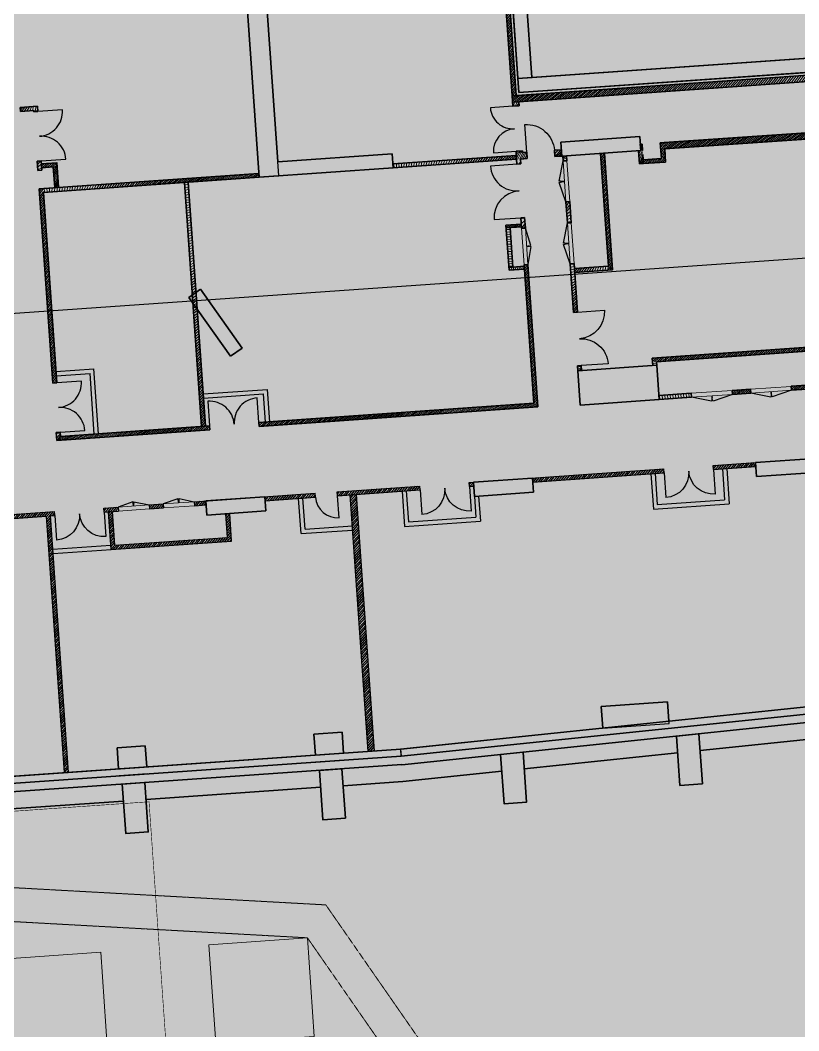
# Model space of a CAD drawing. Header units: millimetres. Extents: x 834311283 to 834708468, y 817882832 to 818197366.
# Drawn here: x 834536806 to 834564364, y 817948578 to 817984367 of the extents above; entities that cross this region are included whole.
import ezdxf

# ---------------------------------------------------------------- set-up
doc = ezdxf.new("R2010")
doc.units = ezdxf.units.MM
doc.header["$LTSCALE"] = 3
doc.linetypes.add('B0701', pattern=[2.34375, 1.5625, -0.78125])
doc.linetypes.add('DASHED2', pattern=[0.375, 0.25, -0.125])
doc.layers.get('Defpoints').update_dxf_attribs({"color": 32})
for name, color, linetype in [('BD-CB-SOLID-DH', 251, 'Continuous'), ('MAINTENANCE PLATFORM', 7, 'DASHED2'), ('UAJ-00XREF', 7, 'Continuous')]:
    doc.layers.add(name, color=color, linetype=linetype)
for name, color, linetype, lineweight in [('Hatch (LTC&CB)', 252, 'Continuous', 35), ('UAJ-22INWA', 6, 'Continuous', 35), ('UAJ-22INWA-h', 251, 'Continuous', 9), ('UAJ-22INWA-rc', 6, 'Continuous', 35), ('UAJ-23FLOR-a', 1, 'Continuous', 13), ('UAJ-23FLOR-h', 251, 'Continuous', 9), ('UAJ-28STRU', 6, 'Continuous', 35), ('UAJ-32INFR', 7, 'Continuous', 25)]:
    doc.layers.add(name, color=color, linetype=linetype, lineweight=lineweight)
doc.layers.add('UAJ-05SYMB-a', color=7, linetype='Continuous', lineweight=9, true_color=0x999999)
doc.layers.add('UAJ-22INWA-$', color=32, linetype='Continuous', plot=False)
pattern_1 = [(48.993576, (834341273.38, 817814761.816), (-47.919387, 41.665122), [])]

# ---------------------------------------------------------------- blocks, each defined once
blk = doc.blocks.new('*U351')
at = {"layer": 'UAJ-22INWA-h'}
h = blk.add_hatch(dxfattribs=at)
h.set_pattern_fill('ANSI31', color=256, scale=20)
h.set_pattern_definition([(45, (-60, -8176.72), (-44.9013, 44.9013), [])])
h.paths.add_polyline_path([(0, -3863), (0, -3313), (140, -3313), (140, -3863)])
at = {"layer": 'UAJ-22INWA'}
for p, q in [((0, -3863), (0, -3453)), ((140, -3313), (140, -3863))]:
    blk.add_line(p, q, dxfattribs=at)
blk = doc.blocks.new('*U352')
at = {"layer": 'UAJ-22INWA-h'}
h = blk.add_hatch(dxfattribs=at)
h.set_pattern_fill('ANSI31', color=256, scale=20)
h.set_pattern_definition([(45, (-60, 471.876), (-44.9013, 44.9013), [])])
h.paths.add_polyline_path([(0, -1454), (0, 2926), (140, 2926), (140, -1454)])
at = {"layer": 'UAJ-22INWA'}
for p, q in [((0, -1454), (0, 2926)), ((140, 2926), (140, -1454))]:
    blk.add_line(p, q, dxfattribs=at)
blk.add_lwpolyline([(0, -1454), (140, -1454)], dxfattribs=at)
blk = doc.blocks.new('*U353')
at = {"layer": 'UAJ-22INWA-h'}
h = blk.add_hatch(dxfattribs=at)
h.set_pattern_fill('ANSI31', color=256, scale=20)
h.set_pattern_definition([(45, (25, -1057.435), (-44.9013, 44.9013), [])])
h.paths.add_polyline_path([(0, -57), (0, 0), (225, 0), (225, -57)])
at = {"layer": 'UAJ-22INWA'}
for p, q in [((0, -282), (0, 0)), ((225, 0), (225, -57))]:
    blk.add_line(p, q, dxfattribs=at)
blk.add_lwpolyline([(0, 0), (225, 0)], dxfattribs=at)
blk = doc.blocks.new('*U347')
at = {"layer": 'UAJ-22INWA-h'}
h = blk.add_hatch(dxfattribs=at)
h.set_pattern_fill('ANSI31', color=256, scale=20)
h.set_pattern_definition([(45, (25, 399.81), (-44.901, 44.901), [])])
h.paths.add_polyline_path([(0, 578), (0, 822), (225, 822), (225, 578)])
at = {"layer": 'UAJ-22INWA'}
for p, q in [((0, 578), (0, 822)), ((225, 822), (225, 578))]:
    blk.add_line(p, q, dxfattribs=at)
blk.add_lwpolyline([(0, 578), (225, 578)], dxfattribs=at)
blk = doc.blocks.new('*U348')
at = {"layer": 'UAJ-22INWA-h'}
h = blk.add_hatch(dxfattribs=at)
h.set_pattern_fill('ANSI31', color=256, scale=20)
h.set_pattern_definition([(45, (25, -80.755), (-44.9013, 44.9013), [])])
h.paths.add_polyline_path([(0, -2057), (0, 2977), (225, 2977), (225, -2057)])
at = {"layer": 'UAJ-22INWA'}
for p, q in [((0, -2057), (0, 2977)), ((225, 2977), (225, -2057))]:
    blk.add_line(p, q, dxfattribs=at)
blk = doc.blocks.new('*U323')
at = {"layer": 'UAJ-22INWA-h'}
h = blk.add_hatch(dxfattribs=at)
h.set_pattern_fill('ANSI31', color=256, scale=20)
h.set_pattern_definition([(45, (-60, -6894.96), (-44.9013, 44.9013), [])])
h.paths.add_polyline_path([(0, -3522), (0, -2373), (140, -2373), (140, -3522)])
at = {"layer": 'UAJ-22INWA'}
for p, q in [((0, -3522), (0, -2373)), ((140, -2373), (140, -3522))]:
    blk.add_line(p, q, dxfattribs=at)
blk.add_lwpolyline([(0, -2373), (140, -2373)], dxfattribs=at)
blk = doc.blocks.new('*U326')
at = {"layer": 'UAJ-22INWA-h'}
h = blk.add_hatch(dxfattribs=at)
h.set_pattern_fill('ANSI31', color=256, scale=20)
h.set_pattern_definition([(45, (-60, -732.34), (-44.9013, 44.9013), [])])
h.paths.add_polyline_path([(0, -141), (0, 409), (140, 409), (140, -141)])
at = {"layer": 'UAJ-22INWA'}
for p, q in [((0, -141), (0, 409)), ((140, 184), (140, -281))]:
    blk.add_line(p, q, dxfattribs=at)
blk.add_lwpolyline([(0, 409), (140, 409)], dxfattribs=at)
blk = doc.blocks.new('*U337')
at = {"layer": 'UAJ-22INWA-h'}
h = blk.add_hatch(dxfattribs=at)
h.set_pattern_fill('ANSI31', color=256, scale=20)
h.set_pattern_definition([(45, (25, -2042.44), (-44.9013, 44.9013), [])])
h.paths.add_polyline_path([(0, -551), (0, -491), (225, -491), (225, -551)])
at = {"layer": 'UAJ-22INWA'}
for p, q in [((0, -551), (0, -551)), ((225, -491), (225, -551))]:
    blk.add_line(p, q, dxfattribs=at)
for points in [[(0, -491), (225, -491)], [(0, -551), (225, -551)]]:
    blk.add_lwpolyline(points, dxfattribs=at)
blk = doc.blocks.new('*U338')
at = {"layer": 'UAJ-22INWA-h'}
h = blk.add_hatch(dxfattribs=at)
h.set_pattern_fill('ANSI31', color=256, scale=20)
h.set_pattern_definition([(45, (-60, -1312.28), (-44.9013, 44.9013), [])])
h.paths.add_polyline_path([(0, -551), (0, 239), (140, 239), (140, -551)])
at = {"layer": 'UAJ-22INWA'}
for p, q in [((0, -551), (0, 239)), ((140, 89), (140, -551))]:
    blk.add_line(p, q, dxfattribs=at)
blk = doc.blocks.new('*U345')
at = {"layer": 'UAJ-22INWA-h'}
h = blk.add_hatch(dxfattribs=at)
h.set_pattern_fill('ANSI31', color=256, scale=20)
h.set_pattern_definition([(45, (-60, -1410.89), (-44.9013, 44.9013), [])])
h.paths.add_polyline_path([(0, -573), (0, 162), (140, 162), (140, -573)])
at = {"layer": 'UAJ-22INWA'}
for p, q in [((0, -713), (0, 162)), ((140, 162), (140, -573))]:
    blk.add_line(p, q, dxfattribs=at)
blk = doc.blocks.new('*U328')
at = {"layer": 'UAJ-22INWA-h'}
h = blk.add_hatch(dxfattribs=at)
h.set_pattern_fill('ANSI31', color=256, scale=20)
h.set_pattern_definition([(45, (-60, 1813.414), (-44.9013, 44.9013), [])])
h.paths.add_polyline_path([(0, 545), (0, 2268), (140, 2268), (140, 545)])
at = {"layer": 'UAJ-22INWA'}
for p, q in [((0, 545), (0, 2268)), ((140, 2268), (140, 545))]:
    blk.add_line(p, q, dxfattribs=at)
for points in [[(0, 2268), (140, 2268)], [(0, 545), (140, 545)]]:
    blk.add_lwpolyline(points, dxfattribs=at)
blk = doc.blocks.new('*U329')
at = {"layer": 'UAJ-22INWA-h'}
h = blk.add_hatch(dxfattribs=at)
h.set_pattern_fill('ANSI31', color=256, scale=20)
h.set_pattern_definition([(45, (-60, -2799.84), (-44.9013, 44.9013), [])])
h.paths.add_polyline_path([(0, -4726), (0, 2926), (140, 2926), (140, -4726)])
at = {"layer": 'UAJ-22INWA'}
for p, q in [((0, -4726), (0, 2926)), ((140, 2917), (140, -4866))]:
    blk.add_line(p, q, dxfattribs=at)
blk = doc.blocks.new('*U314')
at = {"layer": 'UAJ-22INWA-h'}
h = blk.add_hatch(dxfattribs=at)
h.set_pattern_fill('ANSI31', color=256, scale=20)
h.set_pattern_definition([(45, (-60, 6782.22), (-44.9013, 44.9013), [])])
h.paths.add_polyline_path([(0, 439), (0, 7343), (140, 7343), (140, 439)])
at = {"layer": 'UAJ-22INWA'}
for p, q in [((0, 439), (0, 7343)), ((140, 7203), (140, 439))]:
    blk.add_line(p, q, dxfattribs=at)
blk.add_lwpolyline([(0, 439), (140, 439)], dxfattribs=at)
blk = doc.blocks.new('*U315')
at = {"layer": 'UAJ-22INWA-h'}
h = blk.add_hatch(dxfattribs=at)
h.set_pattern_fill('ANSI31', color=256, scale=20)
h.set_pattern_definition([(45, (-60, -3733.814), (-44.9013, 44.9013), [])])
h.paths.add_polyline_path([(0, -1529), (0, -1204), (140, -1204), (140, -1529)])
at = {"layer": 'UAJ-22INWA'}
for p, q in [((0, -1529), (0, -1204)), ((140, -1204), (140, -1529))]:
    blk.add_line(p, q, dxfattribs=at)
for points in [[(0, -1204), (140, -1204)], [(0, -1529), (140, -1529)]]:
    blk.add_lwpolyline(points, dxfattribs=at)
blk = doc.blocks.new('*U316')
at = {"layer": 'UAJ-22INWA-h'}
h = blk.add_hatch(dxfattribs=at)
h.set_pattern_fill('ANSI31', color=256, scale=20)
h.set_pattern_definition([(45, (-60, 4754.694), (-44.9013, 44.9013), [])])
h.paths.add_polyline_path([(0, -1454), (0, 7209), (140, 7209), (140, -1454)])
at = {"layer": 'UAJ-22INWA'}
for p, q in [((0, -1454), (0, 7209)), ((140, 7209), (140, -1454))]:
    blk.add_line(p, q, dxfattribs=at)
blk = doc.blocks.new('*U319')
at = {"layer": 'UAJ-22INWA-h'}
h = blk.add_hatch(dxfattribs=at)
h.set_pattern_fill('ANSI31', color=256, scale=20)
h.set_pattern_definition([(45, (-60, -1096.99), (-44.9013, 44.9013), [])])
h.paths.add_polyline_path([(0, -281), (0, 184), (140, 184), (140, -281)])
at = {"layer": 'UAJ-22INWA'}
for p, q in [((0, -281), (0, 184)), ((140, 44), (140, -141))]:
    blk.add_line(p, q, dxfattribs=at)
blk.add_lwpolyline([(0, -281), (140, -281)], dxfattribs=at)
blk = doc.blocks.new('*U311')
at = {"layer": 'UAJ-22INWA-h'}
h = blk.add_hatch(dxfattribs=at)
h.set_pattern_fill('ANSI31', color=256, scale=20)
h.set_pattern_definition([(45, (-60, -8224.83), (-44.9013, 44.9013), [])])
h.paths.add_polyline_path([(0, -3917), (0, -3307), (140, -3307), (140, -3917)])
at = {"layer": 'UAJ-22INWA'}
for p, q in [((0, -3917), (0, -3447)), ((140, -3307), (140, -3917))]:
    blk.add_line(p, q, dxfattribs=at)
blk.add_lwpolyline([(0, -3917), (140, -3917)], dxfattribs=at)
blk = doc.blocks.new('*U312')
at = {"layer": 'UAJ-22INWA-h'}
h = blk.add_hatch(dxfattribs=at)
h.set_pattern_fill('ANSI31', color=256, scale=20)
h.set_pattern_definition([(45, (-60, 5315.86), (-44.9013, 44.9013), [])])
h.paths.add_polyline_path([(0, 3096), (0, 3220), (140, 3220), (140, 3096)])
at = {"layer": 'UAJ-22INWA'}
for p, q in [((0, 3096), (0, 3360)), ((140, 3220), (140, 3096))]:
    blk.add_line(p, q, dxfattribs=at)
blk = doc.blocks.new('*U257')
at = {"layer": 'UAJ-22INWA-h'}
h = blk.add_hatch(dxfattribs=at)
h.set_pattern_fill('ANSI31', color=256, scale=20)
h.set_pattern_definition([(45, (-60, -33989.24), (-44.90128, 44.90128), [])])
h.paths.add_polyline_path([(0, -18871), (0, -14119), (140, -14119), (140, -18871)])
at = {"layer": 'UAJ-22INWA'}
for p, q in [((0, -19011), (0, -14119)), ((140, -14119), (140, -18871))]:
    blk.add_line(p, q, dxfattribs=at)
blk = doc.blocks.new('*U258')
at = {"layer": 'UAJ-22INWA-h'}
h = blk.add_hatch(dxfattribs=at)
h.set_pattern_fill('ANSI31', color=256, scale=20)
h.set_pattern_definition([(45, (25, 1948.044), (-44.90128, 44.90128), [])])
h.paths.add_polyline_path([(0, -9279), (0, 12227), (225, 12227), (225, -9279)])
at = {"layer": 'UAJ-22INWA'}
for p, q in [((0, -9054), (0, 12227)), ((225, 12227), (225, -9279))]:
    blk.add_line(p, q, dxfattribs=at)
blk.add_lwpolyline([(0, 12227), (225, 12227)], dxfattribs=at)
blk = doc.blocks.new('*U267')
at = {"layer": 'UAJ-22INWA-h'}
h = blk.add_hatch(dxfattribs=at)
h.set_pattern_fill('ANSI31', color=256, scale=20)
h.set_pattern_definition([(45, (-60, -2194.96), (-44.9013, 44.9013), [])])
h.paths.add_polyline_path([(0, -3662), (0, 2467), (140, 2467), (140, -3662)])
at = {"layer": 'UAJ-22INWA'}
for p, q in [((0, -3522), (0, 2327)), ((140, 2467), (140, -3662))]:
    blk.add_line(p, q, dxfattribs=at)
blk = doc.blocks.new('*U263')
at = {"layer": 'UAJ-22INWA-h'}
h = blk.add_hatch(dxfattribs=at)
h.set_pattern_fill('ANSI31', color=256, scale=20)
h.set_pattern_definition([(45, (-60, 7046.34), (-44.9013, 44.9013), [])])
h.paths.add_polyline_path([(0, 1953), (0, 6093), (140, 6093), (140, 1953)])
at = {"layer": 'UAJ-22INWA'}
for p, q in [((0, 2093), (0, 6093)), ((140, 6093), (140, 1953))]:
    blk.add_line(p, q, dxfattribs=at)
blk = doc.blocks.new('*U264')
at = {"layer": 'UAJ-22INWA-h'}
h = blk.add_hatch(dxfattribs=at)
h.set_pattern_fill('ANSI31', color=256, scale=20)
h.set_pattern_definition([(45, (-60, -12242.754), (-44.9013, 44.9013), [])])
h.paths.add_polyline_path([(0, -6291), (0, -4951), (140, -4951), (140, -6291)])
at = {"layer": 'UAJ-22INWA'}
for p, q in [((0, -6291), (0, -4951)), ((140, -5091), (140, -6291))]:
    blk.add_line(p, q, dxfattribs=at)
blk = doc.blocks.new('*U269')
at = {"layer": 'UAJ-22INWA-h'}
h = blk.add_hatch(dxfattribs=at)
h.set_pattern_fill('ANSI31', color=256, scale=20)
h.set_pattern_definition([(45, (-60, -6195.73), (-44.9013, 44.9013), [])])
h.paths.add_polyline_path([(0, -7543), (0, 2347), (140, 2347), (140, -7543)])
at = {"layer": 'UAJ-22INWA'}
for p, q in [((0, -7543), (0, 2347)), ((140, 2207), (140, -7543))]:
    blk.add_line(p, q, dxfattribs=at)
blk.add_lwpolyline([(0, -7543), (140, -7543)], dxfattribs=at)
blk = doc.blocks.new('*U270')
at = {"layer": 'UAJ-22INWA-h'}
h = blk.add_hatch(dxfattribs=at)
h.set_pattern_fill('ANSI31', color=256, scale=20)
h.set_pattern_definition([(45, (-60, 11011.437), (-44.9013, 44.9013), [])])
h.paths.add_polyline_path([(0, 5918), (0, 6093), (140, 6093), (140, 5918)])
at = {"layer": 'UAJ-22INWA'}
for p, q in [((0, 5918), (0, 6093)), ((140, 6093), (140, 5918))]:
    blk.add_line(p, q, dxfattribs=at)
blk.add_lwpolyline([(0, 5918), (140, 5918)], dxfattribs=at)
blk = doc.blocks.new('*U188')
at = {"layer": 'UAJ-22INWA-h'}
h = blk.add_hatch(dxfattribs=at)
h.set_pattern_fill('DOTS', color=256, scale=60)
h.set_pattern_definition([(0, (249.94, 16554.645), (47.625, 95.25), [0, -95.25])])
h.paths.add_polyline_path([(0, -2108), (0, 18332), (300, 18332), (300, -2108)])
for p, q in [((300, 18332), (300, -2108)), ((0, -2108), (0, 18033))]:
    blk.add_line(p, q, dxfattribs=at)
blk = doc.blocks.new('*U189')
at = {"layer": 'UAJ-22INWA-h'}
h = blk.add_hatch(dxfattribs=at)
h.set_pattern_fill('DOTS', color=256, scale=60)
h.set_pattern_definition([(0, (249.94, 29773.34), (47.625, 95.25), [0, -95.25])])
h.paths.add_polyline_path([(0, 1910), (0, 27533), (300, 27533), (300, 1910)])
for p, q in [((0, 1910), (0, 27533)), ((300, 27544), (300, 1910))]:
    blk.add_line(p, q, dxfattribs=at)
blk = doc.blocks.new('*U169')
at = {"layer": 'UAJ-22INWA-h'}
h = blk.add_hatch(dxfattribs=at)
h.set_pattern_fill('ANSI31', color=256, scale=20)
h.set_pattern_definition([(45, (-60, -10560.22), (-44.9013, 44.9013), [])])
h.paths.add_polyline_path([(0, -5480), (0, -4080), (140, -4080), (140, -5480)])
at = {"layer": 'UAJ-22INWA'}
for p, q in [((0, -5580), (0, -3980)), ((140, -4080), (140, -5480))]:
    blk.add_line(p, q, dxfattribs=at)
blk = doc.blocks.new('*U166')
at = {"layer": 'UAJ-22INWA-h'}
h = blk.add_hatch(dxfattribs=at)
h.set_pattern_fill('ANSI31', color=256, scale=20)
h.set_pattern_definition([(45, (-100, 14400.165), (-44.9013, 44.9013), [])])
h.paths.add_polyline_path([(0, 7430), (0, 7970), (100, 7970), (100, 7430)])
at = {"layer": 'UAJ-22INWA'}
for p, q in [((0, 7430), (0, 7970)), ((100, 7970), (100, 7430))]:
    blk.add_line(p, q, dxfattribs=at)
blk = doc.blocks.new('DD1750')
at = {"layer": 'UAJ-32INFR'}
for p, q in [((0, 0), (0, 875)), ((1750, 0), (1750, 875))]:
    blk.add_line(p, q, dxfattribs=at)
for centre, start, end in [((0, 0), 0, 90), ((1750, 0), 90, 180)]:
    blk.add_arc(centre, 875, start, end, dxfattribs=at)
blk = doc.blocks.new('D780')
at = {"layer": 'UAJ-32INFR'}
blk.add_line((0, 780), (0, 0), dxfattribs=at)
blk.add_arc((0, 0), 780, 0, 90, dxfattribs=at)
blk = doc.blocks.new('DA1100')
at = {"layer": 'UAJ-32INFR'}
for p, q in [((529, 150), (0, 0)), ((571, 150), (1100, 0))]:
    blk.add_line(p, q, dxfattribs=at)
for centre, start, end in [((0, 0), 0, 15.8266), ((1100, 0), 164.1734, 180)]:
    blk.add_arc(centre, 550, start, end, dxfattribs=at)
blk = doc.blocks.new('D1600')
at = {"layer": 'UAJ-32INFR'}
for p, q in [((0, 800), (0, 0)), ((1600, 0), (1600, 800))]:
    blk.add_line(p, q, dxfattribs=at)
for centre, start, end in [((0, 0), 0, 90), ((1600, 0), 90, 180)]:
    blk.add_arc(centre, 800, start, end, dxfattribs=at)
blk = doc.blocks.new('DD1900')
at = {"layer": 'UAJ-32INFR'}
for p, q in [((0, 950), (0, 0)), ((1900, 0), (1900, 950))]:
    blk.add_line(p, q, dxfattribs=at)
for centre, start, end in [((0, 0), 0, 90), ((1900, 0), 90, 180)]:
    blk.add_arc(centre, 950, start, end, dxfattribs=at)
blk = doc.blocks.new('DA1300')
at = {"layer": 'UAJ-32INFR'}
for p, q in [((632, 150), (0, 0)), ((668, 150), (1300, 0))]:
    blk.add_line(p, q, dxfattribs=at)
for centre, start, end in [((0, 0), 0, 13.3424), ((1300, 0), 166.6576, 180)]:
    blk.add_arc(centre, 650, start, end, dxfattribs=at)
blk = doc.blocks.new('DA1450')
at = {"layer": 'UAJ-32INFR', "flags": 128}
blk.add_lwpolyline([(0, 0), (700, 188, -0.065543), (725, 0, -0.065543), (750, 188), (1450, 0)], format="xyb", dxfattribs=at)
blk = doc.blocks.new('*U424')
at = {"layer": 'UAJ-22INWA-h'}
h = blk.add_hatch(dxfattribs=at)
h.set_pattern_fill('ANSI31', color=256, scale=20)
h.set_pattern_definition([(45, (25, 2036.82), (-44.901, 44.901), [])])
h.paths.add_polyline_path([(0, 1447), (0, 1590), (225, 1590), (225, 1447)])
at = {"layer": 'UAJ-22INWA'}
for p, q in [((0, 1447), (0, 1815)), ((225, 1590), (225, 1447))]:
    blk.add_line(p, q, dxfattribs=at)
for points in [[(0, 1590), (225, 1590)], [(0, 1447), (225, 1447)]]:
    blk.add_lwpolyline(points, dxfattribs=at)
blk = doc.blocks.new('*U425')
at = {"layer": 'UAJ-22INWA-h'}
h = blk.add_hatch(dxfattribs=at)
h.set_pattern_fill('ANSI31', color=256, scale=20)
h.set_pattern_definition([(45, (-60, -1227.22), (-44.9013, 44.9013), [])])
h.paths.add_polyline_path([(0, -2570), (0, 2343), (140, 2343), (140, -2570)])
at = {"layer": 'UAJ-22INWA'}
for p, q in [((0, -2570), (0, 2343)), ((140, 2343), (140, -2710))]:
    blk.add_line(p, q, dxfattribs=at)
blk.add_lwpolyline([(0, 2343), (140, 2343)], dxfattribs=at)
blk = doc.blocks.new('*U426')
at = {"layer": 'UAJ-22INWA-h'}
h = blk.add_hatch(dxfattribs=at)
h.set_pattern_fill('ANSI31', color=256, scale=20)
h.set_pattern_definition([(45, (-60, 6661.38), (-44.9013, 44.9013), [])])
h.paths.add_polyline_path([(0, 3643), (0, 4018), (140, 4018), (140, 3643)])
at = {"layer": 'UAJ-22INWA'}
for p, q in [((0, 3643), (0, 4018)), ((140, 4018), (140, 3643))]:
    blk.add_line(p, q, dxfattribs=at)
for points in [[(0, 4018), (140, 4018)], [(0, 3643), (140, 3643)]]:
    blk.add_lwpolyline(points, dxfattribs=at)
blk = doc.blocks.new('D980')
at = {"flags": 128}
blk.add_lwpolyline([(0, 0), (0, 980, -0.414214), (980, 0)], format="xyb", dxfattribs=at)
blk = doc.blocks.new('*U427')
at = {"layer": 'UAJ-22INWA-h'}
h = blk.add_hatch(dxfattribs=at)
h.set_pattern_fill('ANSI31', color=256, scale=20)
h.set_pattern_definition([(45, (25, -2179.125), (-44.9013, 44.9013), [])])
h.paths.add_polyline_path([(0, -777), (0, -402), (225, -402), (225, -777)])
at = {"layer": 'UAJ-22INWA'}
for p, q in [((0, -637), (0, -402)), ((225, -402), (225, -552))]:
    blk.add_line(p, q, dxfattribs=at)
blk.add_lwpolyline([(0, -402), (225, -402)], dxfattribs=at)
blk = doc.blocks.new('*U428')
at = {"layer": 'UAJ-22INWA-h'}
h = blk.add_hatch(dxfattribs=at)
h.set_pattern_fill('ANSI31', color=256, scale=20)
h.set_pattern_definition([(45, (-60, -3884.51), (-44.9013, 44.9013), [])])
h.paths.add_polyline_path([(0, -1530), (0, -1355), (140, -1355), (140, -1530)])
at = {"layer": 'UAJ-22INWA'}
for p, q in [((0, -1530), (0, -1355)), ((140, -1355), (140, -1530))]:
    blk.add_line(p, q, dxfattribs=at)
blk.add_lwpolyline([(0, -1355), (140, -1355)], dxfattribs=at)
blk = doc.blocks.new('*U429')
at = {"layer": 'UAJ-22INWA-h'}
h = blk.add_hatch(dxfattribs=at)
h.set_pattern_fill('ANSI31', color=256, scale=20)
h.set_pattern_definition([(45, (-60, 11011.335), (-44.9013, 44.9013), [])])
h.paths.add_polyline_path([(0, 5918), (0, 6093), (140, 6093), (140, 5918)])
at = {"layer": 'UAJ-22INWA'}
for p, q in [((0, 5918), (0, 6093)), ((140, 6093), (140, 5918))]:
    blk.add_line(p, q, dxfattribs=at)
blk.add_lwpolyline([(0, 5918), (140, 5918)], dxfattribs=at)
blk = doc.blocks.new('*U430')
at = {"layer": 'UAJ-22INWA-h'}
h = blk.add_hatch(dxfattribs=at)
h.set_pattern_fill('ANSI31', color=256, scale=20)
h.set_pattern_definition([(45, (-60, 10436.335), (-44.9013, 44.9013), [])])
h.paths.add_polyline_path([(0, 5343), (0, 6093), (140, 6093), (140, 5343)])
at = {"layer": 'UAJ-22INWA'}
for p, q in [((0, 5343), (0, 6093)), ((140, 6093), (140, 5343))]:
    blk.add_line(p, q, dxfattribs=at)
for points in [[(0, 6093), (140, 6093)], [(0, 5343), (140, 5343)]]:
    blk.add_lwpolyline(points, dxfattribs=at)
blk = doc.blocks.new('*U431')
at = {"layer": 'UAJ-22INWA-h'}
h = blk.add_hatch(dxfattribs=at)
h.set_pattern_fill('ANSI31', color=256, scale=20)
h.set_pattern_definition([(45, (-60, 2503.365), (-44.9013, 44.9013), [])])
h.paths.add_polyline_path([(0, 1177), (0, 2327), (140, 2327), (140, 1177)])
at = {"layer": 'UAJ-22INWA'}
for p, q in [((0, 1177), (0, 2327)), ((140, 2327), (140, 1177))]:
    blk.add_line(p, q, dxfattribs=at)
blk.add_lwpolyline([(0, 1177), (140, 1177)], dxfattribs=at)
blk = doc.blocks.new('*U432')
at = {"layer": 'UAJ-22INWA-h'}
h = blk.add_hatch(dxfattribs=at)
h.set_pattern_fill('ANSI31', color=256, scale=20)
h.set_pattern_definition([(45, (-60, 2003.365), (-44.9013, 44.9013), [])])
h.paths.add_polyline_path([(0, 1177), (0, 1827), (140, 1827), (140, 1177)])
at = {"layer": 'UAJ-22INWA'}
for p, q in [((0, 1177), (0, 1827)), ((140, 1827), (140, 1177))]:
    blk.add_line(p, q, dxfattribs=at)
for points in [[(0, 1827), (140, 1827)], [(0, 1177), (140, 1177)]]:
    blk.add_lwpolyline(points, dxfattribs=at)
blk = doc.blocks.new('D-1750')
at = {"flags": 128}
blk.add_lwpolyline([(1750, 0), (1750, 875, 0.414214), (875, 0, 0.414214), (0, 875), (0, 0)], format="xyb", dxfattribs=at)
blk = doc.blocks.new('*U433')
at = {"layer": 'UAJ-22INWA-h'}
h = blk.add_hatch(dxfattribs=at)
h.set_pattern_fill('ANSI31', color=256, scale=20)
h.set_pattern_definition([(45, (-60, -24875.72), (-44.90128, 44.90128), [])])
h.paths.add_polyline_path([(0, -14583), (0, -9293), (140, -9293), (140, -14583)])
at = {"layer": 'UAJ-22INWA'}
for p, q in [((0, -14723), (0, -9293)), ((140, -9293), (140, -14583))]:
    blk.add_line(p, q, dxfattribs=at)
blk.add_lwpolyline([(0, -9293), (140, -9293)], dxfattribs=at)
blk = doc.blocks.new('*U434')
at = {"layer": 'UAJ-22INWA-h'}
h = blk.add_hatch(dxfattribs=at)
h.set_pattern_fill('ANSI31', color=256, scale=20)
h.set_pattern_definition([(45, (-60, -3911.156), (-44.9013, 44.9013), [])])
h.paths.add_polyline_path([(0, -1601), (0, -1311), (140, -1311), (140, -1601)])
at = {"layer": 'UAJ-22INWA'}
for p, q in [((0, -1601), (0, -1311)), ((140, -1311), (140, -1461))]:
    blk.add_line(p, q, dxfattribs=at)
blk.add_lwpolyline([(0, -1311), (140, -1311)], dxfattribs=at)
blk = doc.blocks.new('*U435')
at = {"layer": 'UAJ-22INWA-h'}
h = blk.add_hatch(dxfattribs=at)
h.set_pattern_fill('ANSI31', color=256, scale=20)
h.set_pattern_definition([(45, (-60, 140.81), (-44.901, 44.901), [])])
h.paths.add_polyline_path([(0, 546), (0, 595), (140, 595), (140, 546)])
at = {"layer": 'UAJ-22INWA'}
for p, q in [((140, 735), (140, 546)), ((0, 546), (0, 595))]:
    blk.add_line(p, q, dxfattribs=at)
blk.add_lwpolyline([(0, 546), (140, 546)], dxfattribs=at)
blk = doc.blocks.new('GBP-LB02_LEV-6.53')
at = {"layer": 'BD-CB-SOLID-DH'}
h = blk.add_hatch(dxfattribs=at)
h.set_pattern_fill('ANSI31', color=256, scale=20)
h.set_pattern_definition(pattern_1)
h.paths.add_polyline_path([(834559598, 817968335), (834559588, 817968475), (834554942, 817968150), (834554951, 817968011)])
h.paths.add_polyline_path([(834561334, 817968597), (834561343, 817968457), (834562840, 817968562), (834562830, 817968702)])
h = blk.add_hatch(dxfattribs=at)
h.set_pattern_fill('ANSI31', color=256, scale=20)
h.set_pattern_definition(pattern_1)
h.paths.add_polyline_path([(834552697, 817967993), (834552707, 817967854), (834552857, 817967864), (834552847, 817968004)])
h.paths.add_polyline_path([(834547259, 817967473), (834547249, 817967613), (834545468, 817967488), (834545478, 817967348)])
h.paths.add_polyline_path([(834548027, 817967667), (834548037, 817967527), (834550961, 817967732), (834550951, 817967871)])
h = blk.add_hatch(dxfattribs=at)
h.set_pattern_fill('ANSI31', color=256, scale=20)
h.set_pattern_definition(pattern_1)
h.paths.add_polyline_path([(834548710, 817967574), (834548486, 817967559), (834549121, 817958471), (834549346, 817958486)])
h = blk.add_hatch(dxfattribs=at)
h.set_pattern_fill('ANSI31', color=256, scale=20)
h.set_pattern_definition(pattern_1)
h.paths.add_polyline_path([(834542965, 817967313), (834542974, 817967173), (834543383, 817967202), (834543373, 817967342)])
h.paths.add_polyline_path([(834541369, 817967201), (834541378, 817967062), (834541877, 817967097), (834541867, 817967236)])
h.paths.add_polyline_path([(834538032, 817966828), (834538022, 817966967), (834536568, 817966866), (834536577, 817966726)])
h.paths.add_polyline_path([(834539768, 817967089), (834539777, 817966950), (834540281, 817966985), (834540271, 817967125)])
h = blk.add_hatch(dxfattribs=at)
h.set_pattern_fill('ANSI31', color=256, scale=20)
h.set_pattern_definition(pattern_1)
h.paths.add_polyline_path([(834537882, 817966817), (834537742, 817966808), (834538377, 817957720), (834538517, 817957729)])
h = blk.add_hatch(dxfattribs=at)
h.set_pattern_fill('ANSI31', color=256, scale=20)
h.set_pattern_definition(pattern_1)
h.paths.add_polyline_path([(834540020, 817965624), (834540160, 817965633), (834540067, 817966970), (834539927, 817966960)])
h = blk.add_hatch(dxfattribs=at)
h.set_pattern_fill('ANSI31', color=256, scale=20)
h.set_pattern_definition([(48.993576, (834345428.406, 817814691.407), (-47.919387, 41.665122), [])])
h.paths.add_polyline_path([(834544141, 817966052), (834544290, 817965922), (834544222, 817966900), (834544082, 817966890)])
h = blk.add_hatch(dxfattribs=at)
h.set_pattern_fill('ANSI31', color=256, scale=20)
h.set_pattern_definition(pattern_1)
h.paths.add_polyline_path([(834540160, 817965633), (834544290, 817965922), (834544141, 817966052), (834540150, 817965773)])
at = {"layer": 'UAJ-23FLOR-h'}
h = blk.add_hatch(dxfattribs=at)
h.set_pattern_fill('EARTH', color=256, scale=180, angle=45)
h.set_pattern_definition([(48.99891, (833819452.5, 817786003.4), (-112.7269, 1612.5107), [1143, -1143]), (48.99891, (833819129, 817786284.6), (-112.7269, 1612.5107), [1143, -1143]), (48.99891, (833818805.5, 817786565.8), (-112.7269, 1612.5107), [1143, -1143]), (138.99891, (833818791.4, 817786767.3), (-1612.5107, -112.7269), [1143, -1143]), (138.99891, (833819072.6, 817787090.8), (-1612.5107, -112.7269), [1143, -1143]), (138.99891, (833819353.8, 817787414.3), (-1612.5107, -112.7269), [1143, -1143])])
h.paths.add_polyline_path([(834607546, 818192774), (834673233, 818197366), (834691374, 817937869), (834685588, 817937128), (834685106, 817940897), (834650588, 817936476), (834651070, 817932707), (834551919, 817920009), (834482027, 817893355), (834383076, 817886437), (834441506, 817949096), (834458454, 817967379), (834478638, 817989842), (834483448, 817995421), (834489787, 818002934), (834500656, 818016266), (834508244, 818025930), (834515684, 818035708), (834523692, 818046596), (834532219, 818058624), (834546606, 818080042), (834556457, 818095618), (834568418, 818115665), (834578622, 818133891), (834588349, 818152374), (834599173, 818174435)])
h.paths.add_polyline_path([(834640305, 818055633), (834646291, 818056052), (834642792, 818105911), (834636807, 818105492), (834634252, 818142031), (834610016, 818140337), (834609788, 818143597), (834587769, 818140310), (834567221, 818104370), (834565437, 818101393), (834564610, 818100024), (834562785, 818096939), (834556654, 818087091), (834555720, 818085607), (834554860, 818084258), (834550876, 818078006), (834545205, 818069586), (834542258, 818065226), (834541363, 818063900), (834537651, 818058369), (834531078, 818048811), (834524249, 818039614), (834520785, 818034889), (834515055, 818027076), (834507324, 818017200), (834503054, 818011762), (834508702, 817930984), (834535272, 817933687), (834599035, 817940173), (834631909, 817943517), (834645776, 817944928), (834645137, 817954063), (834645033, 817955560), (834644308, 817965929), (834644203, 817967425), (834643506, 817977407), (834643401, 817978903), (834642524, 817991453), (834642419, 817992949), (834641155, 818011284), (834643399, 818011441)], flags=16)
h.paths.add_polyline_path([(834450838, 817950882), (834498826, 817954237), (834500065, 817936520), (834506621, 817936978), (834507095, 817930195), (834500539, 817929736), (834500559, 817929437), (834452572, 817926082)], flags=16)
at = {"layer": 'MAINTENANCE PLATFORM', "ltscale": 5, "const_width": 20, "elevation": 0}
blk.add_lwpolyline([(834508276, 817954374), (834541366, 817956688), (834542398, 817941928), (834509308, 817939615)], close=True, dxfattribs=at)
at = {"layer": 'UAJ-05SYMB-a', "linetype": 'B0701'}
for p, q in [((834516857, 817954733, 0), (834547623, 817953036, 0)), ((834516941, 817953526, 0), (834546972, 817951870)), ((834547623, 817953036, 0), (834554806, 817942694)), ((834546972, 817951870), (834553466, 817942521))]:
    blk.add_line(p, q, dxfattribs=at)
at = {"layer": 'UAJ-22INWA-rc', "lineweight": -3}
for p, q in [((834561334, 817968597), (834565594, 817968895)), ((834552697, 817967993), (834559588, 817968475)), ((834554951, 817968011), (834559598, 817968335)), ((834559598, 817968335), (834559588, 817968475)), ((834561343, 817968457), (834561334, 817968597)), ((834561343, 817968457), (834562840, 817968562)), ((834552707, 817967854), (834552697, 817967993)), ((834542965, 817967313), (834547249, 817967613)), ((834547259, 817967473), (834547249, 817967613)), ((834548027, 817967667), (834550951, 817967871)), ((834548037, 817967527), (834548027, 817967667)), ((834548037, 817967527), (834550961, 817967732)), ((834549121, 817958471), (834548486, 817967559)), ((834549346, 817958486), (834548710, 817967574)), ((834550961, 817967732), (834550951, 817967871)), ((834552707, 817967854), (834552857, 817967864)), ((834541369, 817967201), (834541867, 817967236)), ((834541369, 817967201), (834541378, 817967062)), ((834541867, 817967236), (834541877, 817967097)), ((834542965, 817967313), (834542974, 817967173)), ((834542974, 817967173), (834543383, 817967202)), ((834545478, 817967348), (834547259, 817967473)), ((834534133, 817966696), (834538022, 817966967)), ((834537882, 817966817), (834538032, 817966828)), ((834538517, 817957729), (834537882, 817966817)), ((834538032, 817966828), (834538022, 817966967)), ((834539768, 817967089), (834540271, 817967125)), ((834539777, 817966950), (834539768, 817967089)), ((834539777, 817966950), (834540281, 817966985)), ((834540020, 817965624), (834539927, 817966960)), ((834540150, 817965773), (834540067, 817966970)), ((834540271, 817967125), (834540281, 817966985)), ((834541378, 817967062), (834541877, 817967097)), ((834544141, 817966052), (834544082, 817966890)), ((834544290, 817965922), (834544222, 817966900)), ((834536577, 817966726), (834537742, 817966808)), ((834538378, 817957720), (834537742, 817966808)), ((834540020, 817965624), (834544290, 817965922)), ((834540150, 817965773), (834544141, 817966052))]:
    blk.add_line(p, q, dxfattribs=at)
at = {"layer": 'UAJ-23FLOR-a'}
for p, q in [((834556019, 817979381), (834556120, 817977935)), ((834556260, 817977945), (834556159, 817979391)), ((834556312, 817977196), (834556414, 817975750)), ((834554638, 817975701), (834554547, 817976998)), ((834554687, 817977007), (834554777, 817975711)), ((834556274, 817975740), (834556173, 817977187)), ((834562004, 817971255), (834560558, 817971154)), ((834560568, 817971014), (834562014, 817971115)), ((834564099, 817971401), (834562653, 817971300)), ((834562663, 817971161), (834564109, 817971262)), ((834540271, 817967125), (834541369, 817967201)), ((834541867, 817967236), (834542965, 817967313)), ((834541877, 817967097), (834542974, 817967173)), ((834540281, 817966985), (834541378, 817967062))]:
    blk.add_line(p, q, dxfattribs=at)
at = {"layer": 'UAJ-23FLOR-a', "lineweight": -3}
for p, q in [((834538071, 817971923), (834539417, 817972017)), ((834538081, 817971773), (834539278, 817971857)), ((834539428, 817969712), (834539278, 817971857)), ((834539578, 817969723), (834539417, 817972017)), ((834543278, 817971134), (834545558, 817971294)), ((834543289, 817970985), (834545419, 817971133)), ((834545488, 817970136), (834545419, 817971133)), ((834545638, 817970146), (834545558, 817971294)), ((834559129, 817968303), (834559216, 817967056)), ((834559278, 817968313), (834559355, 817967216)), ((834561662, 817968480), (834561739, 817967382)), ((834561812, 817968490), (834561899, 817967243)), ((834550323, 817967687), (834550410, 817966440)), ((834550472, 817967698), (834550549, 817966600)), ((834546748, 817966184), (834546660, 817967431)), ((834546887, 817966344), (834546810, 817967441)), ((834552882, 817967505), (834552933, 817966767)), ((834553031, 817967516), (834553093, 817966628)), ((834559216, 817967056), (834561899, 817967243)), ((834559355, 817967216), (834561739, 817967382)), ((834546887, 817966344), (834548563, 817966461)), ((834550410, 817966440), (834553093, 817966628)), ((834550549, 817966600), (834552933, 817966767)), ((834546748, 817966184), (834548573, 817966312)), ((834537965, 817965630), (834540010, 817965773)), ((834537975, 817965481), (834540020, 817965624))]:
    blk.add_line(p, q, dxfattribs=at)
at = {"layer": 'UAJ-23FLOR-a', "linetype": 'Continuous', "ltscale": 4, "flags": 128}
for points in [[(834543480, 817951627), (834546972, 817951870), (834547215, 817948379), (834543724, 817948135)], [(834536164, 817951116), (834539655, 817951360), (834539899, 817947868), (834536408, 817947624)]]:
    blk.add_lwpolyline(points, close=True, dxfattribs=at)
at = {"layer": 'UAJ-22INWA'}
for name, p, rotation in [('*U257', (834555343, 817967612), 183.9980555362655), ('*U424', (834554346, 817979876), 3.998949858856785), ('*U435', (834537326, 817980575), 3.999578753078249), ('*U353', (834554356, 817979724), 3.998949858856785), ('*U319', (834558703, 817979560), 3.998949843034938), ('*U326', (834559491, 817979615), 3.998949843034938), ('*U315', (834537326, 817980575), 3.999578753078249), ('*U270', (834554801, 817973363), 3.998692944225338), ('*U429', (834556432, 817973478), 3.998692944225338), ('*U263', (834557769, 817973571), 3.998692944225338), ('*U345', (834538155, 817978611), 183.9989914334152), ('*U316', (834543118, 817971428), 3.998949927773217), ('*U314', (834537990, 817971076), 3.998949842379814), ('*U430', (834556545, 817971856), 3.998692944225338), ('*U426', (834554801, 817973363), 3.998692944225338), ('*U169', (834553721, 817981080), 3.998692873327833), ('*U425', (834554801, 817973363), 3.998692944225338), ('*U328', (834556432, 817973478), 3.998692944225338), ('*U312', (834559414, 817969049), 3.998949843034938), ('*U428', (834556432, 817973478), 3.998692944225338), ('*U434', (834537990, 817971076), 3.998949842379814)]:
    blk.add_blockref(name, p, dxfattribs=dict(at, rotation=rotation))
for name, p, xscale, rotation in [('*U258', (834563491, 817982109), -0.9999999999999942, 273.9988258720833), ('*U311', (834540724, 817981409), -1, 273.9989911610917), ('*U348', (834561670, 817979951), -1, 273.9989911610917), ('*U347', (834555152, 817979496), -0.9999999999999942, 273.9986928403073), ('*U337', (834559320, 817979787), -1, 273.9989911610917), ('*U352', (834551457, 817979238), -1, 273.9986928230746), ('*U427', (834555152, 817979496), -1, 273.9986928403073), ('*U338', (834559412, 817979327), -1, 273.9989911610917), ('*U351', (834541421, 817979413), -0.9999999999999942, 273.9989498292023), ('*U329', (834542342, 817978601), -1, 273.9989911613735), ('*U166', (834561949, 817977666), -1, 93.99869296504005), ('*U166', (834562053, 817976169), -1, 93.99869296504005), ('*U264', (834562712, 817975874), -1, 273.9986925530425), ('*U267', (834562842, 817972516), -1, 273.9986925530425), ('*U431', (834562935, 817971180), -1, 273.9986925530425), ('*U323', (834562935, 817971180), -1, 273.9986925530425), ('*U432', (834560840, 817971033), -1, 273.9986925530425), ('*U269', (834552788, 817970506), -1, 273.9986925530425), ('*U433', (834552788, 817970506), -1, 273.9986925530425), ('*U189', (834577680, 817961157), -1, 95.95199663298011), ('*U188', (834548192, 817958155), -1, 93.99904874535342)]:
    blk.add_blockref(name, p, dxfattribs=dict(at, xscale=xscale, rotation=rotation))
at = {"layer": 'UAJ-32INFR'}
for name, p, rotation in [('D-1750', (834537428, 817981129), 273.9988561753866), ('D1600', (834554356, 817979724), 93.99885617538663), ('D980', (834554735, 817979692), 3.998856175386646), ('DA1450', (834556120, 817977935), 93.99885617538663), ('DD1900', (834554528, 817977373), 93.99885617538663), ('DA1300', (834554687, 817977007), 273.9988561753866), ('DA1450', (834556274, 817975740), 93.99885617538663), ('D-1750', (834538099, 817971524), 273.9988561753866), ('DA1450', (834562014, 817971115), 183.9988561753866), ('DA1450', (834564109, 817971262), 183.9988561753866), ('D-1750', (834543508, 817969997), 3.998856175386646), ('DA1100', (834540271, 817967125), 3.998908564801679), ('DA1100', (834541867, 817967236), 3.998908564801679), ('D780', (834548037, 817967527), 183.9988561753866)]:
    blk.add_blockref(name, p, dxfattribs=dict(at, rotation=rotation))
at = {"layer": 'UAJ-32INFR', "xscale": -1}
for name, p, rotation in [('DD1900', (834556666, 817972136), 273.9988561898812), ('DD1750', (834559598, 817968335), 183.9988561755759), ('DD1750', (834550961, 817967732), 183.9988561755759), ('DD1750', (834538032, 817966828), 183.9988561755759)]:
    blk.add_blockref(name, p, dxfattribs=dict(at, rotation=rotation))
blk = doc.blocks.new('GBP-STR-B02-L1')
at = {"layer": 'UAJ-28STRU', "ltscale": 2}
for p, q in [((834575812, 817960661), (834550312, 817958002)), ((834560872, 817958500, -8), (834566234, 817959059, -8)), ((834554649, 817957851, -8), (834560076, 817958417, -8)), ((834550312, 817958003), (834529926, 817956577)), ((834550354, 817957404, -8), (834553853, 817957768, -8)), ((834541260, 817956768), (834547437, 817957200)), ((834548235, 817957256), (834550354, 817957404)), ((834534299, 817956282), (834540462, 817956713))]:
    blk.add_line(p, q, dxfattribs=at)
at = {"layer": 'UAJ-28STRU', "ltscale": 2, "flags": 128}
for points in [[(834560831, 817959099), (834560034, 817959016), (834560156, 817957270), (834560954, 817957326), (834560831, 817959099)], [(834553811, 817958367), (834553933, 817956621), (834554731, 817956677), (834554608, 817958450), (834553811, 817958367)]]:
    blk.add_lwpolyline(points, dxfattribs=at)
for points in [[(834547395, 817957799), (834548193, 817957855), (834548315, 817956109), (834547517, 817956053)], [(834540420, 817957311), (834541218, 817957367), (834541340, 817955621), (834540542, 817955565)]]:
    blk.add_lwpolyline(points, close=True, dxfattribs=at)
blk = doc.blocks.new('*U526')
at = {"layer": 'UAJ-22INWA'}
for p, q in [((0, -1553), (0, 3204)), ((500, 2504), (500, -1553))]:
    blk.add_line(p, q, dxfattribs=at)
blk.add_lwpolyline([(0, -1553), (500, -1553)], dxfattribs=at)
at = {"layer": 'UAJ-22INWA-$'}
blk.add_lwpolyline([(0, -1553), (0, 2504), (500, 2504), (500, -1553)], close=True, dxfattribs=at)
blk = doc.blocks.new('*U533')
at = {"layer": 'UAJ-22INWA'}
for p, q in [((0, -15488), (0, 6102)), ((500, 5602), (500, -15281))]:
    blk.add_line(p, q, dxfattribs=at)
at = {"layer": 'UAJ-22INWA-$'}
blk.add_lwpolyline([(0, -15392), (0, 6102), (500, 6102), (500, -15392)], close=True, dxfattribs=at)
blk = doc.blocks.new('*U534')
at = {"layer": 'UAJ-22INWA'}
for p, q in [((500, 1539), (500, -3353)), ((0, -3853), (0, 1039))]:
    blk.add_line(p, q, dxfattribs=at)
at = {"layer": 'UAJ-22INWA-$'}
blk.add_lwpolyline([(0, -3353), (0, 1539), (500, 1539), (500, -3353)], close=True, dxfattribs=at)
blk = doc.blocks.new('*U510')
at = {"layer": 'UAJ-22INWA'}
for p, q in [((0, 6556), (0, 14107)), ((700, 13607), (700, 6864))]:
    blk.add_line(p, q, dxfattribs=at)
at = {"layer": 'UAJ-22INWA-$'}
blk.add_lwpolyline([(0, 6556), (0, 14107), (700, 14107), (700, 6556)], close=True, dxfattribs=at)
blk = doc.blocks.new('*U513')
at = {"layer": 'UAJ-22INWA'}
for p, q in [((0, 1043), (0, 3849)), ((1216, 3849), (1216, 1043))]:
    blk.add_line(p, q, dxfattribs=at)
for points in [[(0, 3849), (1216, 3849)], [(0, 1043), (1216, 1043)]]:
    blk.add_lwpolyline(points, dxfattribs=at)
at = {"layer": 'UAJ-22INWA-$'}
blk.add_lwpolyline([(0, 1043), (0, 3849), (1216, 3849), (1216, 1043)], close=True, dxfattribs=at)
blk = doc.blocks.new('*U477')
at = {"layer": 'UAJ-22INWA'}
for p, q in [((0, 1043), (0, 3849)), ((500, 3849), (500, 1043))]:
    blk.add_line(p, q, dxfattribs=at)
for points in [[(0, 3849), (500, 3849)], [(0, 1043), (500, 1043)]]:
    blk.add_lwpolyline(points, dxfattribs=at)
at = {"layer": 'UAJ-22INWA-$'}
blk.add_lwpolyline([(0, 1043), (0, 3849), (500, 3849), (500, 1043)], close=True, dxfattribs=at)
blk = doc.blocks.new('*U579')
at = {"layer": 'UAJ-22INWA'}
for p, q in [((250, 10037), (250, -10103)), ((0, -10099), (0, 9787))]:
    blk.add_line(p, q, dxfattribs=at)
at = {"layer": 'UAJ-22INWA-$'}
blk.add_lwpolyline([(0, -10103), (0, 10037), (250, 10037), (250, -10103)], close=True, dxfattribs=at)
blk = doc.blocks.new('*U580')
at = {"layer": 'UAJ-22INWA'}
for p, q in [((0, -24295), (0, 1328)), ((250, 1333), (250, -24303))]:
    blk.add_line(p, q, dxfattribs=at)
at = {"layer": 'UAJ-22INWA-$'}
blk.add_lwpolyline([(0, -24303), (0, 1333), (250, 1333), (250, -24303)], close=True, dxfattribs=at)
blk = doc.blocks.new('*U614')
at = {"layer": 'UAJ-28STRU'}
for p, q in [((-500, 500), (250, 500)), ((-500, -500), (-500, 500)), ((500, 500), (500, -500)), ((250, -500), (-500, -500))]:
    blk.add_line(p, q, dxfattribs=at)
blk = doc.blocks.new('*U613')
at = {"layer": 'UAJ-28STRU'}
for p, q in [((-500, 500), (250, 500)), ((-500, -500), (-500, 500)), ((500, 500), (500, -500)), ((250, -500), (-500, -500))]:
    blk.add_line(p, q, dxfattribs=at)
blk = doc.blocks.new('*U562')
at = {"layer": 'UAJ-22INWA'}
for p, q in [((0, -8923), (0, -8155)), ((2350, -8235), (2350, -8923))]:
    blk.add_line(p, q, dxfattribs=at)
blk.add_lwpolyline([(0, -8923), (2350, -8923)], dxfattribs=at)
at = {"layer": 'UAJ-22INWA-$'}
blk.add_lwpolyline([(0, -8923), (0, -8155), (2350, -8155), (2350, -8923)], close=True, dxfattribs=at)
blk = doc.blocks.new('*U569')
at = {"layer": 'UAJ-22INWA'}
for p, q in [((0, -2626), (0, -75)), ((500, -75), (500, -2626))]:
    blk.add_line(p, q, dxfattribs=at)
for points in [[(0, -75), (500, -75)], [(0, -2626), (500, -2626)]]:
    blk.add_lwpolyline(points, dxfattribs=at)
at = {"layer": 'UAJ-22INWA-$'}
blk.add_lwpolyline([(0, -2626), (0, -75), (500, -75), (500, -2626)], close=True, dxfattribs=at)
blk = doc.blocks.new('*U604')
at = {"layer": 'UAJ-22INWA'}
for p, q in [((0, 4424), (0, 6524)), ((500, 6524), (500, 4424))]:
    blk.add_line(p, q, dxfattribs=at)
for points in [[(0, 6524), (500, 6524)], [(0, 4424), (500, 4424)]]:
    blk.add_lwpolyline(points, dxfattribs=at)
at = {"layer": 'UAJ-22INWA-$'}
blk.add_lwpolyline([(0, 4424), (0, 6524), (500, 6524), (500, 4424)], close=True, dxfattribs=at)
blk = doc.blocks.new('GBP-STR-B02-L2')
at = {"layer": 'UAJ-22INWA'}
for name, p, rotation in [('*U534', (834554183, 817985647), 3.998908534104797), ('*U533', (834560539, 817982229), 93.9989085243845), ('*U477', (834559811, 817979822), 93.99890853472759), ('*U526', (834548458, 817979028), 93.99890853206394), ('*U569', (834542735, 817974610), 35.18351391969191), ('*U513', (834560463, 817971007), 93.99890853472759), ('*U604', (834569372, 817968658), 93.99890852223261), ('*U604', (834559389, 817967960), 93.99890852223261), ('*U604', (834549916, 817967298), 93.99890852223261)]:
    blk.add_blockref(name, p, dxfattribs=dict(at, rotation=rotation))
for name, p, xscale, rotation in [('*U510', (834544278, 817992877), -1, 183.9989085304338), ('*U580', (834551595, 817958689), -0.9999999999999948, 95.9502667743708), ('*U189', (834577680, 817961157), -1, 95.95199663298011), ('*U562', (834557997, 817951162), -1.000000000000009, 183.998908508763), ('*U188', (834548192, 817958155), -1, 93.99904874535342), ('*U579', (834540199, 817957847), -0.9999999999999954, 93.99907282367906)]:
    blk.add_blockref(name, p, dxfattribs=dict(at, xscale=xscale, rotation=rotation))
at = {"layer": 'UAJ-28STRU', "rotation": 273.9989085207628}
for name, p in [('*U614', (834547736, 817958624)), ('*U613', (834540768, 817958137))]:
    blk.add_blockref(name, p, dxfattribs=at)

msp = doc.modelspace()

# ---------------------------------------------------------------- hatches: boundary and pattern name
at = {"layer": 'Hatch (LTC&CB)'}
h = msp.add_hatch(color=256, dxfattribs=at)
h.dxf.hatch_style = 1
h.paths.add_polyline_path([(834559573, 818078678), (834559695, 818078866), (834553942, 818082817), (834550876, 818078006), (834545205, 818069586), (834541363, 818063900), (834537651, 818058369), (834531077, 818048811), (834524250, 818039614), (834520785, 818034889), (834514978, 818026972), (834507324, 818017201), (834503054, 818011762), (834508702, 817930984), (834645776, 817944928), (834645087, 817954781), (834632967, 817953934), (834631478, 817953723), (834621964, 817953058), (834621522, 817959379), (834622806, 817959468), (834618963, 818014436), (834612647, 818019927), (834608844, 818019662), (834608946, 818018195), (834608677, 818018177), (834608902, 818014954), (834601170, 818014414), (834600937, 818017756), (834599410, 818017649), (834599320, 818018971), (834594177, 818018611), (834593967, 818021624), (834594708, 818021676), (834594587, 818023403), (834592085, 818023228), (834592547, 818016618), (834580104, 818015748), (834579617, 818022703), (834578993, 818022660), (834577314, 818046679), (834552648, 818044954), (834552164, 818051887), (834556025, 818052157), (834555752, 818056051), (834562551, 818056526), (834562440, 818058112), (834556519, 818057698), (834555495, 818072358)])

# ---------------------------------------------------------------- linework, layer by layer
at = {"layer": 'Defpoints', "color": 2}
msp.add_lwpolyline([(834637757, 818194850), (834652631, 817982087), (834493385, 817970955), (834478511, 818183718)], close=True, dxfattribs=at)

# ---------------------------------------------------------------- block references
at = {"layer": 'UAJ-00XREF'}
for name in ['GBP-LB02_LEV-6.53', 'GBP-STR-B02-L1', 'GBP-STR-B02-L2']:
    msp.add_blockref(name, (0, 0), dxfattribs=at)

doc.saveas('drawing.dxf')
